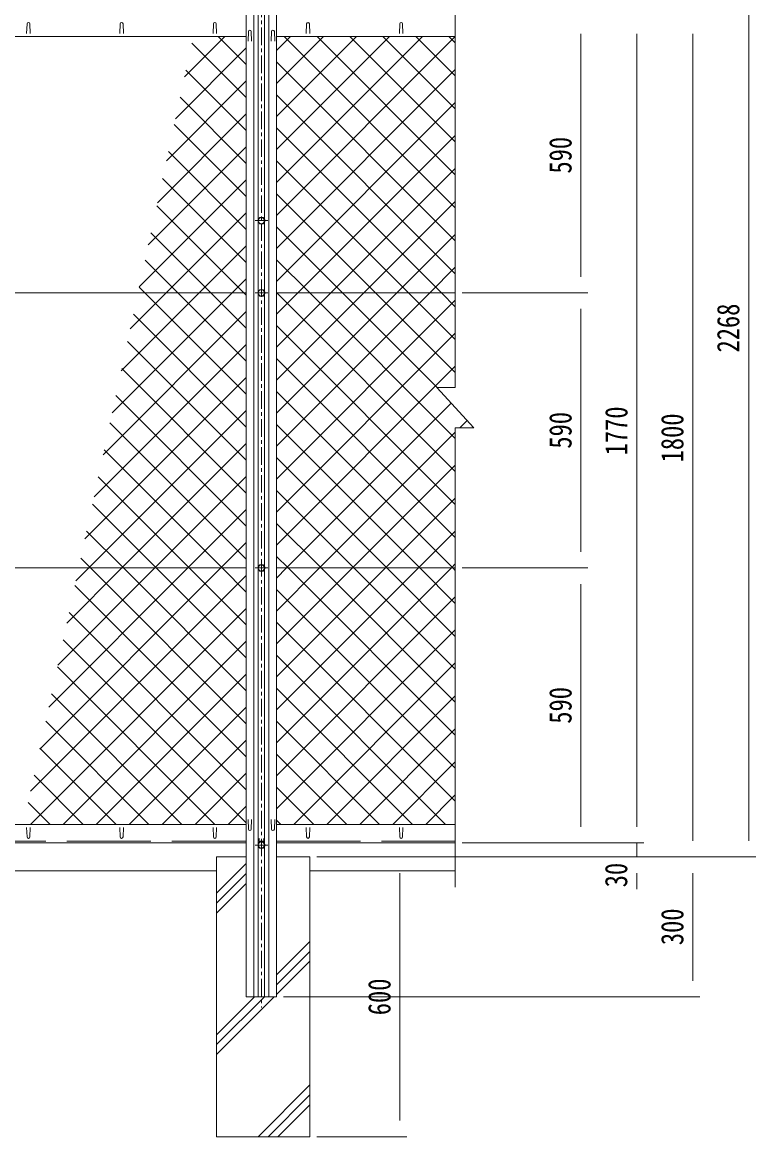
# Model space of a CAD drawing. Units: millimetres, scale not verified. Extents: x -4455 to 4455, y -3150 to 3150.
# Drawn here: x -2309 to -735, y -956 to 1435 of the extents above; entities that cross this region are included whole.
import ezdxf
from ezdxf.enums import TextEntityAlignment as Align

# ---------------------------------------------------------------- set-up
doc = ezdxf.new("R2010")
doc.units = ezdxf.units.MM
doc.header["$LTSCALE"] = 30
for name, pattern in [('DASHED', [7.5, 6, -1.5]), ('USER1', [1.125, 0.75, -0.125, 0.125, -0.125]), ('USER3', [0.1875, 0.125, -0.0625]), ('USER4', [2, 1.25, -0.25, 0.25, -0.25]), ('USER5', [4, 2.5, -0.5, 0.5, -0.5])]:
    doc.linetypes.add(name, pattern=pattern)
for name, color, linetype, lineweight in [('0-1_D-STR1', 1, 'Continuous', 18), ('0-2_D-STR3', 3, 'Continuous', 13), ('0-3_D-BMK', 2, 'USER1', 13), ('0-4_D-STR-DIM', 4, 'Continuous', 13), ('0-8_D-STR2', 2, 'Continuous', 13), ('0-A_GL', 7, 'Continuous', 9), ('0-B_1部材', 7, 'Continuous', 9), ('0-D_D-STR4', 4, 'Continuous', 18), ('0-E_8部品', 7, 'Continuous', 18)]:
    doc.layers.add(name, color=color, linetype=linetype, lineweight=lineweight)
doc.styles.add('ＭＳ ゴシック', font='')
doc.styles.get('ＭＳ ゴシック').set_extended_font_data('MS Gothic')

msp = doc.modelspace()

# ---------------------------------------------------------------- linework, layer by layer
at = {"layer": '0-1_D-STR1'}
for p, q in [((-1802.35, 1933.67), (-1802.35, -655.87)), ((-1788.35, 1933.67), (-1788.35, -655.87)), ((-1827.85, 1912.17), (-1827.85, -655.87)), ((-1811.35, 1912.17), (-1811.35, -655.87)), ((-1779.35, 1912.17), (-1779.35, -655.87)), ((-1762.85, 1912.17), (-1762.85, -655.87)), ((-2299.1, 1410.63), (-2298.35, 1431.13)), ((-2291.6, 1410.63), (-2292.35, 1431.13)), ((-2099.1, 1410.63), (-2098.35, 1431.13)), ((-2091.6, 1410.63), (-2092.35, 1431.13)), ((-1899.1, 1410.63), (-1898.35, 1431.13)), ((-1891.6, 1410.63), (-1892.35, 1431.13)), ((-1823.88, 1393.98), (-1823.13, 1414.48)), ((-1816.38, 1393.98), (-1817.13, 1414.48)), ((-1774.33, 1393.98), (-1773.58, 1414.48)), ((-1766.83, 1393.98), (-1767.58, 1414.48)), ((-1699.1, 1410.63), (-1698.35, 1431.13)), ((-1691.6, 1410.63), (-1692.35, 1431.13)), ((-3562.85, 1404.13), (-1827.85, 1404.13)), ((-1762.85, 1404.13), (-1379.19, 1404.13)), ((-3562.85, -285.87), (-1827.85, -285.87)), ((-1823.88, -275.71), (-1823.13, -296.21)), ((-1816.38, -275.71), (-1817.13, -296.21)), ((-1774.33, -275.71), (-1773.58, -296.21)), ((-1766.83, -275.71), (-1767.58, -296.21)), ((-1762.85, -285.87), (-1379.19, -285.87)), ((-2299.1, -292.37), (-2298.35, -312.87)), ((-2291.6, -292.37), (-2292.35, -312.87)), ((-2099.1, -292.37), (-2098.35, -312.87)), ((-2091.6, -292.37), (-2092.35, -312.87)), ((-1899.1, -292.37), (-1898.35, -312.87)), ((-1891.6, -292.37), (-1892.35, -312.87)), ((-1699.1, -292.37), (-1698.35, -312.87)), ((-1691.6, -292.37), (-1692.35, -312.87)), ((-1499.1, -292.37), (-1498.35, -312.87)), ((-1491.6, -292.37), (-1492.35, -312.87)), ((-3562.85, -325.87), (-1827.85, -325.87)), ((-1762.85, -325.87), (-1379.19, -325.87))]:
    msp.add_line(p, q, dxfattribs=at)
at = {"layer": '0-1_D-STR1', "linetype": 'DASHED'}
for p, q in [((-3562.85, -321.87), (-1827.85, -321.87)), ((-1762.85, -321.87), (-1379.19, -321.87))]:
    msp.add_line(p, q, dxfattribs=at)
at = {"layer": '0-1_D-STR1'}
for centre, start, end in [((-2295.35, 1431.13), 0, 180), ((-2095.35, 1431.13), 0, 180), ((-1895.35, 1431.13), 0, 180), ((-1820.13, 1414.48), 0, 180), ((-1770.58, 1414.48), 0, 180), ((-1695.35, 1431.13), 0, 180), ((-1820.13, -296.21), 180, 0), ((-1770.58, -296.21), 180, 0), ((-2295.35, -312.87), 180, 0), ((-2095.35, -312.87), 180, 0), ((-1895.35, -312.87), 180, 0), ((-1695.35, -312.87), 180, 0), ((-1495.35, -312.87), 180, 0)]:
    msp.add_arc(centre, 3, start, end, dxfattribs=at)
at = {"layer": '0-2_D-STR3', "color": 1, "linetype": 'USER3'}
for p, q in [((-1801.6, -327.56), (-1801.6, -316.64)), ((-1799.6, -321.64), (-1801.6, -321.64)), ((-1800.78, -326.14), (-1801.6, -326.14)), ((-1799.6, -321.87), (-1791.1, -321.87)), ((-1791.1, -316.64), (-1789.1, -316.64)), ((-1791.1, -324.1), (-1791.1, -316.64)), ((-1791.1, -321.64), (-1789.1, -321.64)), ((-1789.93, -326.14), (-1789.1, -326.14)), ((-1789.1, -327.56), (-1789.1, -316.64))]:
    msp.add_line(p, q, dxfattribs=at)
at = {"layer": '0-2_D-STR3'}
msp.add_lwpolyline([(-1787.51, -330.32), (-1791.43, -337.11), (-1799.27, -337.11), (-1803.19, -330.32), (-1799.27, -323.53), (-1791.43, -323.53)], close=True, dxfattribs=at)
at = {"layer": '0-2_D-STR3', "color": 1, "linetype": 'USER3'}
msp.add_lwpolyline([(-1799.6, -324.1), (-1799.6, -316.64), (-1801.6, -316.64)], dxfattribs=at)
at = {"layer": '0-2_D-STR3'}
msp.add_circle((-1795.35, -330.32), 6.8, dxfattribs=at)
at = {"layer": '0-3_D-BMK', "linetype": 'USER4'}
msp.add_line((-1795.35, 1963.08), (-1795.35, -678.71), dxfattribs=at)
at = {"layer": '0-3_D-BMK', "linetype": 'USER5'}
msp.add_line((-1808.79, -330.32), (-1781.9, -330.32), dxfattribs=at)
at = {"layer": '0-4_D-STR-DIM'}
for p, q in [((-1379.19, 1891.84), (-1379.19, 650.98)), ((-1419.19, 650.98), (-1339.19, 564.82)), ((-1379.19, 650.98), (-1419.19, 650.98)), ((-1379.19, 564.82), (-1379.19, -420.95)), ((-1379.19, 564.82), (-1339.19, 564.82))]:
    msp.add_line(p, q, dxfattribs=at)
at = {"layer": '0-4_D-STR-DIM', "color": 1, "lineweight": 18}
for p, q in [((-749.55, 1877.67), (-749.55, -321.37)), ((-1109.55, 1409.63), (-1109.55, 888.63)), ((-989.55, 1409.63), (-989.55, -291.37)), ((-869.55, -321.37), (-869.55, 1409.63)), ((-869.55, 1409.63), (-869.55, 1375.13)), ((-1364.19, 854.13), (-1094.55, 854.13)), ((-1364.19, 854.13), (-1094.55, 854.13)), ((-1109.55, 819.63), (-1109.55, 298.63)), ((-1364.19, 264.13), (-1094.55, 264.13)), ((-1364.19, 264.13), (-1094.55, 264.13)), ((-1109.55, 229.63), (-1109.55, -291.37)), ((-989.55, -291.37), (-989.55, -256.87)), ((-1364.19, -325.87), (-1094.55, -325.87)), ((-1364.19, -325.87), (-974.55, -325.87)), ((-1364.19, -325.87), (-974.55, -325.87)), ((-989.55, -325.87), (-989.55, -355.87)), ((-1676.4, -355.87), (-1483.07, -355.87)), ((-1676.4, -355.87), (-974.55, -355.87)), ((-1676.4, -355.87), (-854.55, -355.87)), ((-1676.4, -355.87), (-854.55, -355.87)), ((-1676.4, -355.87), (-734.55, -355.87)), ((-1498.07, -390.37), (-1498.07, -921.37)), ((-989.55, -390.37), (-989.55, -424.87)), ((-869.55, -390.37), (-869.55, -621.37)), ((-1747.85, -655.87), (-854.55, -655.87)), ((-1676.4, -955.87), (-1483.07, -955.87))]:
    msp.add_line(p, q, dxfattribs=at)
at = {"layer": '0-8_D-STR2'}
for p, q in [((-1960.29, 1317.81), (-1873.97, 1404.13)), ((-1827.85, 1273.14), (-1944.73, 1390.01)), ((-1827.85, 1343.85), (-1888.14, 1404.13)), ((-1762.85, 1373.83), (-1732.55, 1404.13)), ((-1762.85, 1303.12), (-1661.84, 1404.13)), ((-1762.85, 1232.41), (-1591.13, 1404.13)), ((-1762.85, 1161.7), (-1520.42, 1404.13)), ((-1762.85, 1090.99), (-1449.71, 1404.13)), ((-1762.85, 1020.28), (-1379.19, 1403.94)), ((-1379.19, 1036.6), (-1746.72, 1404.13)), ((-1379.19, 1107.32), (-1676.01, 1404.13)), ((-1379.19, 1178.03), (-1605.3, 1404.13)), ((-1379.19, 1248.74), (-1534.58, 1404.13)), ((-1379.19, 1319.45), (-1463.87, 1404.13)), ((-1379.19, 1390.16), (-1393.16, 1404.13)), ((-1979.72, 1227.68), (-1827.85, 1379.54)), ((-1379.19, 965.89), (-1762.85, 1349.56)), ((-1827.85, 1202.43), (-1957.27, 1331.84)), ((-1762.85, 949.57), (-1379.19, 1333.23)), ((-1999.15, 1137.54), (-1827.85, 1308.83)), ((-1827.85, 1131.72), (-1969.81, 1273.67)), ((-1379.19, 895.18), (-1762.85, 1278.85)), ((-1762.85, 878.86), (-1379.19, 1262.52)), ((-2018.58, 1047.4), (-1827.85, 1238.12)), ((-1827.85, 1061.01), (-1982.34, 1215.5)), ((-1408.85, 854.13), (-1762.85, 1208.14)), ((-1716.87, 854.13), (-1379.19, 1191.81)), ((-2038, 957.26), (-1827.85, 1167.41)), ((-1827.85, 990.3), (-1994.88, 1157.32)), ((-1479.56, 854.13), (-1762.85, 1137.43)), ((-1646.16, 854.13), (-1379.19, 1121.1)), ((-2057.43, 867.12), (-1827.85, 1096.7)), ((-1827.85, 919.58), (-2007.42, 1099.15)), ((-1550.27, 854.13), (-1762.85, 1066.72)), ((-1833.11, 854.13), (-2019.96, 1040.98)), ((-1575.45, 854.13), (-1379.19, 1050.39)), ((-1903.82, 854.13), (-2032.5, 982.81)), ((-1504.74, 854.13), (-1379.19, 979.68)), ((-1929, 854.13), (-1827.85, 955.28)), ((-1974.53, 854.13), (-2045.04, 924.63)), ((-1691.69, 854.13), (-1762.85, 925.3)), ((-1434.02, 854.13), (-1379.19, 908.97)), ((-1858.29, 854.13), (-1827.85, 884.57)), ((-2045.24, 854.13), (-2057.57, 866.46)), ((-2115.72, 596.7), (-1858.29, 854.13)), ((-2096.29, 686.84), (-1929, 854.13)), ((-1827.85, 636.74), (-2045.24, 854.13)), ((-1827.85, 707.45), (-1974.53, 854.13)), ((-1827.85, 778.16), (-1903.82, 854.13)), ((-1827.85, 848.87), (-1833.11, 854.13)), ((-1762.4, 854.13), (-1762.85, 854.58)), ((-1762.85, 808.14), (-1716.87, 854.13)), ((-1762.85, 737.43), (-1646.16, 854.13)), ((-1762.85, 666.72), (-1575.45, 854.13)), ((-1762.85, 596.01), (-1504.74, 854.13)), ((-1762.85, 525.3), (-1434.02, 854.13)), ((-1762.85, 454.59), (-1379.19, 838.26)), ((-1379.19, 470.92), (-1762.4, 854.13)), ((-1379.19, 541.63), (-1691.69, 854.13)), ((-1379.19, 683.05), (-1550.27, 854.13)), ((-1379.19, 753.76), (-1479.56, 854.13)), ((-1379.19, 824.47), (-1408.85, 854.13)), ((-2135.14, 506.57), (-1827.85, 813.86)), ((-1827.85, 566.03), (-2070.11, 808.29)), ((-1379.19, 400.21), (-1762.85, 783.87)), ((-1762.85, 383.88), (-1379.19, 767.55)), ((-2154.57, 416.43), (-1827.85, 743.14)), ((-1827.85, 495.32), (-2082.65, 750.12)), ((-1379.19, 329.5), (-1762.85, 713.16)), ((-1762.85, 313.17), (-1379.19, 696.84)), ((-2174, 326.29), (-1827.85, 672.43)), ((-1827.85, 424.61), (-2095.19, 691.94)), ((-1827.85, 353.9), (-2107.73, 633.77)), ((-1384.53, 264.13), (-1762.85, 642.45)), ((-2165.45, 264.13), (-1827.85, 601.72)), ((-1827.85, 283.19), (-2120.27, 575.6)), ((-1369.79, 564.82), (-1353.92, 580.68)), ((-1455.24, 264.13), (-1762.85, 571.74)), ((-2094.74, 264.13), (-1827.85, 531.01)), ((-1525.96, 264.13), (-1762.85, 501.03)), ((-1599.76, 264.13), (-1379.19, 484.7)), ((-2024.02, 264.13), (-1827.85, 460.3)), ((-1596.67, 264.13), (-1762.85, 430.32)), ((-1529.05, 264.13), (-1379.19, 413.99)), ((-2020.93, 264.13), (-2157.88, 401.08)), ((-1953.31, 264.13), (-1827.85, 389.59)), ((-1667.38, 264.13), (-1762.85, 359.61)), ((-2091.64, 264.13), (-2170.42, 342.91)), ((-1458.34, 264.13), (-1379.19, 343.28)), ((-1882.6, 264.13), (-1827.85, 318.88)), ((-1738.09, 264.13), (-1762.85, 288.9)), ((-2271.14, -124.41), (-1882.6, 264.13)), ((-2251.71, -34.27), (-1953.31, 264.13)), ((-2232.28, 55.87), (-2024.02, 264.13)), ((-2212.86, 146.01), (-2094.74, 264.13)), ((-2193.43, 236.15), (-2165.45, 264.13)), ((-2162.35, 264.13), (-2182.96, 284.74)), ((-1827.85, -70.37), (-2162.35, 264.13)), ((-1827.85, 0.35), (-2091.64, 264.13)), ((-1827.85, 71.06), (-2020.93, 264.13)), ((-1762.85, 101.04), (-1599.76, 264.13)), ((-1762.85, 30.33), (-1529.05, 264.13)), ((-1762.85, -40.38), (-1458.34, 264.13)), ((-1762.85, -111.09), (-1387.63, 264.13)), ((-1379.19, -94.77), (-1738.09, 264.13)), ((-1379.19, -24.06), (-1667.38, 264.13)), ((-1379.19, 46.66), (-1596.67, 264.13)), ((-1379.19, 117.37), (-1525.96, 264.13)), ((-1379.19, 188.08), (-1455.24, 264.13)), ((-1387.63, 264.13), (-1379.19, 272.57)), ((-1379.19, 258.79), (-1384.53, 264.13)), ((-2290.57, -214.54), (-1827.85, 248.17)), ((-1827.85, -141.08), (-2195.49, 226.56)), ((-1379.19, -165.48), (-1762.85, 218.19)), ((-1762.85, -181.8), (-1379.19, 201.86)), ((-2291.18, -285.87), (-1827.85, 177.46)), ((-1827.85, -211.79), (-2208.03, 168.39)), ((-1379.19, -236.19), (-1762.85, 147.48)), ((-1762.85, -252.52), (-1379.19, 131.15)), ((-1827.85, -282.5), (-2220.57, 110.22)), ((-2220.47, -285.87), (-1827.85, 106.75)), ((-1400.22, -285.87), (-1762.85, 76.77)), ((-1895.19, -285.87), (-2233.11, 52.05)), ((-1725.5, -285.87), (-1379.19, 60.44)), ((-2149.76, -285.87), (-1827.85, 36.04)), ((-1470.93, -285.87), (-1762.85, 6.06)), ((-1965.91, -285.87), (-2245.65, -6.13)), ((-1654.79, -285.87), (-1379.19, -10.27)), ((-2079.05, -285.87), (-1827.85, -34.67)), ((-2036.62, -285.87), (-2258.19, -64.3)), ((-1541.64, -285.87), (-1762.85, -64.65)), ((-1584.08, -285.87), (-1379.19, -80.98)), ((-2008.34, -285.87), (-1827.85, -105.38)), ((-2107.33, -285.87), (-2270.72, -122.47)), ((-1612.35, -285.87), (-1762.85, -135.37)), ((-1513.36, -285.87), (-1379.19, -151.69)), ((-2178.04, -285.87), (-2283.26, -180.64)), ((-1937.63, -285.87), (-1827.85, -176.09)), ((-1683.06, -285.87), (-1762.85, -206.08)), ((-2248.75, -285.87), (-2295.8, -238.82)), ((-1442.65, -285.87), (-1379.19, -222.4)), ((-1866.92, -285.87), (-1827.85, -246.8)), ((-1753.77, -285.87), (-1762.85, -276.79))]:
    msp.add_line(p, q, dxfattribs=at)
at = {"layer": '0-8_D-STR2', "color": 7, "lineweight": 9}
for p, q in [((-3562.85, 854.13), (-1827.85, 854.13)), ((-1762.85, 854.13), (-1379.19, 854.13)), ((-3562.85, 264.13), (-1827.85, 264.13)), ((-1762.85, 264.13), (-1379.19, 264.13))]:
    msp.add_line(p, q, dxfattribs=at)
at = {"layer": '0-8_D-STR2'}
for points in [[(-2076.86, 776.98), (-1999.71, 854.13), (-1827.85, 1025.99)], [(-1417.83, 650.98), (-1620.98, 854.13), (-1762.85, 996.01)], [(-1762.85, 242.46), (-1741.18, 264.13), (-1387.96, 617.35)], [(-1762.85, 171.75), (-1670.47, 264.13), (-1379.19, 555.41)], [(-1827.85, 212.48), (-1879.51, 264.13), (-2132.8, 517.43)], [(-1827.85, 141.77), (-1950.22, 264.13), (-2145.34, 459.25)]]:
    msp.add_lwpolyline(points, dxfattribs=at)
at = {"layer": '0-A_GL'}
for p, q in [((-3491.4, -385.87), (-1891.4, -385.87)), ((-1691.4, -385.87), (-1379.19, -385.87))]:
    msp.add_line(p, q, dxfattribs=at)
at = {"layer": '0-B_1部材', "color": 3, "lineweight": 18}
for p, q in [((-1499.1, 1410.63), (-1498.35, 1431.13)), ((-1491.6, 1410.63), (-1492.35, 1431.13))]:
    msp.add_line(p, q, dxfattribs=at)
at = {"layer": '0-B_1部材'}
msp.add_line((-1827.85, -655.87), (-1762.85, -655.87), dxfattribs=at)
at = {"layer": '0-B_1部材', "color": 3, "lineweight": 18}
msp.add_arc((-1495.35, 1431.13), 3, 0, 180, dxfattribs=at)
at = {"layer": '0-D_D-STR4', "color": 7, "lineweight": 9}
for p, q in [((-1891.4, -955.87), (-1891.4, -355.87)), ((-1891.4, -355.87), (-1827.85, -355.87)), ((-1762.85, -355.87), (-1691.4, -355.87)), ((-1691.4, -955.87), (-1691.4, -355.87)), ((-1891.4, -955.87), (-1691.4, -955.87))]:
    msp.add_line(p, q, dxfattribs=at)
at = {"layer": '0-D_D-STR4'}
for p, q in [((-1891.4, -433.64), (-1827.85, -370.09)), ((-1891.4, -454.85), (-1827.85, -391.3)), ((-1891.4, -476.07), (-1827.85, -412.52)), ((-1762.85, -608.55), (-1691.4, -537.1)), ((-1762.85, -629.76), (-1691.4, -558.31)), ((-1762.85, -650.98), (-1691.4, -579.53)), ((-1891.4, -779.53), (-1767.74, -655.87)), ((-1891.4, -758.31), (-1788.96, -655.87)), ((-1891.4, -737.1), (-1810.17, -655.87)), ((-1802.35, -955.87), (-1691.4, -844.92)), ((-1781.14, -955.87), (-1691.4, -866.14)), ((-1759.92, -955.87), (-1691.4, -887.35))]:
    msp.add_line(p, q, dxfattribs=at)
at = {"layer": '0-E_8部品', "color": 1, "linetype": 'USER4'}
for p, q in [((-1808.79, 1009.13), (-1781.9, 1009.13)), ((-1808.79, 854.13), (-1781.9, 854.13)), ((-1808.79, 264.13), (-1781.9, 264.13))]:
    msp.add_line(p, q, dxfattribs=at)
at = {"layer": '0-E_8部品', "color": 3}
for points in [[(-1787.51, 1009.13), (-1791.43, 1015.92), (-1799.27, 1015.92), (-1803.19, 1009.13), (-1799.27, 1002.34), (-1791.43, 1002.34)], [(-1787.51, 854.13), (-1791.43, 860.92), (-1799.27, 860.92), (-1803.19, 854.13), (-1799.27, 847.34), (-1791.43, 847.34)], [(-1787.51, 264.13), (-1791.43, 257.34), (-1799.27, 257.34), (-1803.19, 264.13), (-1799.27, 270.92), (-1791.43, 270.92)]]:
    msp.add_lwpolyline(points, close=True, dxfattribs=at)
for centre in [(-1795.35, 1009.13), (-1795.35, 854.13), (-1795.35, 264.13)]:
    msp.add_circle(centre, 6.8, dxfattribs=at)

# ---------------------------------------------------------------- texts
at = {"layer": '0-4_D-STR-DIM', "color": 3, "style": 'ＭＳ ゴシック', "width": 0.8}
for s, p in [('590', (-1115.3, 1110.03)), ('2268', (-755.3, 726.25)), ('1770', (-995.3, 505.61)), ('590', (-1115.3, 520.03)), ('1800', (-875.3, 490.61)), ('590', (-1115.3, -69.97)), ('30', (-995.76, -420.88)), ('300', (-875.3, -544.97)), ('600', (-1503.82, -695.27))]:
    msp.add_text(s, height=48.17, rotation=90, dxfattribs=at).set_placement(p, align=Align.BOTTOM_LEFT)

doc.saveas('drawing.dxf')
